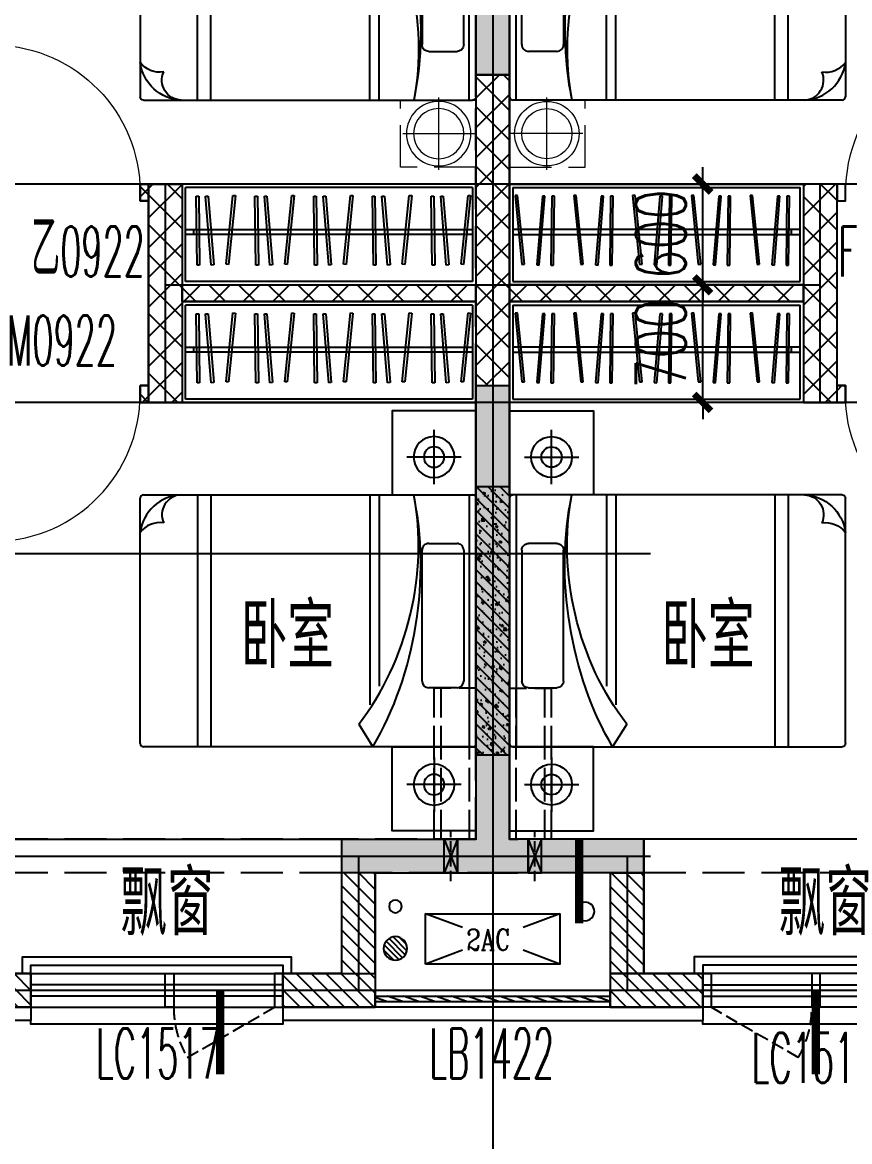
# Model space of a CAD drawing. Header units: millimetres. Extents: x 815519 to 890079, y 147095 to 251022.
# Drawn here: x 866178 to 871104, y 152595 to 159258 of the extents above; entities that cross this region are included whole.
import ezdxf

# ---------------------------------------------------------------- set-up
doc = ezdxf.new("R2010")
doc.units = ezdxf.units.MM
doc.header["$LTSCALE"] = 1000
doc.linetypes.add('DASH', pattern=[0.35, 0.25, -0.1])
doc.linetypes.add('DOTE', pattern=[61.468, 50.8, -5.08, 0.508, -5.08])
doc.layers.get('Defpoints').update_dxf_attribs({"color": 1})
for name, color, linetype in [('A-WIND（门窗）', 155, 'Continuous'), ('DIM_IDEN', 3, 'Continuous'), ('DOOR_FIRE', 4, 'Continuous'), ('DOOR_FIRE_TEXT', 7, 'Continuous'), ('EQUIP_地漏', 7, 'Continuous'), ('EVTR', 52, 'Continuous'), ('HANDRAIL', 3, 'Continuous'), ('KTIAO', 125, 'Continuous'), ('PC_预制外墙', 11, 'Continuous'), ('PC_预制外墙填充', 252, 'Continuous'), ('PIPE-凝结', 150, 'Continuous'), ('PUB_DIM', 3, 'Continuous'), ('PUB_HATCH', 8, 'Continuous'), ('PUB_TEXT', 7, 'Continuous'), ('SURFACE', 6, 'Continuous'), ('VPIPE-污水', 2, 'DASH'), ('WALL', 2, 'Continuous'), ('WINDOW', 4, 'Continuous'), ('WINDOW_TEXT', 7, 'Continuous'), ('家具', 47, 'Continuous'), ('屋面索引', 6, 'Continuous'), ('总内隔墙', 30, 'Continuous'), ('梁虚线', 134, 'DASH'), ('看线', 163, 'Continuous'), ('砼墙', 3, 'Continuous'), ('空调', 9, 'Continuous')]:
    doc.layers.add(name, color=color, linetype=linetype)
doc.layers.add('DOTE', color=1, linetype='DOTE', plot=False)
doc.layers.add('FF-活动家具', color=33, linetype='Continuous', lineweight=0)
doc.layers.add('预留洞-空调', color=6, linetype='Continuous', lineweight=25)
doc.styles.add('_TCH_DIM_T3', font='SIMPLEX.shx', dxfattribs={"width": 0.7, "bigfont": 'GBCBIG.shx'})
doc.styles.add('_TCH_LABEL', font='COMPLEX', dxfattribs={"bigfont": 'GBCBIG'})
doc.styles.add('_TCH_WINDOW', font='SIMPLEX', dxfattribs={"height": 3.5, "bigfont": 'GBCBIG'})
doc.styles.add('COMPLEX', font='COMPLEX')
doc.styles.get("Standard").update_dxf_attribs({"font": 'gbenor.shx', "bigfont": 'gbcbig.shx'})
doc.linetypes.add('空调冷凝水管', pattern='A,0.14,-0.075,0.14,-0.075,0.14,-0.075,0.14,-0.075,0.14,-0.25,["N",Standard,S=0.2,R=0,X=-0.1,Y=-0.1],-0.25', length=1.5)
doc.dimstyles.new('_TCH_ARCH&&100', dxfattribs={"dimtxt": 297.5, "dimasz": 100, "dimexe": 250, "dimexo": 300, "dimgap": 100, "dimtad": 1, "dimdec": 0, "dimzin": 0, "dimdsep": 46, "dimtxsty": '_TCH_DIM_T3', "dimblk": 'ARCHTICK', "dimcen": 0.09, "dimclrt": 7, "dimazin": 2, "dimtfac": 1, "dimtdec": 0, "dimtix": 1, "dimtmove": 2, "dimatfit": 3, "dimfxl": 1, "dimtolj": 1, "dimtzin": 0, "dimarcsym": 0})

# ---------------------------------------------------------------- blocks, each defined once
blk = doc.blocks.new('_ArchTick')
at = {"color": 0, "linetype": 'ByBlock', "const_width": 0.4}
blk.add_lwpolyline([(-0.5, -0.5), (0.5, 0.5)], dxfattribs=at)
blk = doc.blocks.new('*D744')
at = {"layer": 'Defpoints', "color": 0, "transparency": 16777216}
for p in [(-319723.1, 349650), (-318923.3, 349650), (-318923.3, 348950)]:
    blk.add_point(p, dxfattribs=at)
at = {"layer": 'PUB_DIM', "color": 0, "lineweight": -2, "transparency": 16777216}
for p, q in [((-319723.1, 349650), (-319723.1, 349750)), ((-319223.3, 349650), (-319973.1, 349650)), ((-319723.1, 348950), (-319723.1, 349650)), ((-319223.3, 348950), (-319973.1, 348950)), ((-319723.1, 348950), (-319723.1, 348850))]:
    blk.add_line(p, q, dxfattribs=at)
at = {"layer": 'PUB_DIM', "color": 0, "lineweight": -2, "transparency": 16777216, "xscale": 100, "yscale": 100, "zscale": 100}
for p, rotation in [((-319723.1, 349650), 270), ((-319723.1, 348950), 90)]:
    blk.add_blockref('_ArchTick', p, dxfattribs=dict(at, rotation=rotation))
at = {"layer": 'PUB_DIM', "color": 7, "transparency": 16777216, "insert": (-319971.8, 349300), "char_height": 297.5, "attachment_point": 5, "rotation": 90, "style": '_TCH_DIM_T3'}
blk.add_mtext('\\A1;700', dxfattribs=at)
blk = doc.blocks.new('*D745')
at = {"layer": 'Defpoints', "color": 0, "transparency": 16777216}
for p in [(-319723.1, 350250), (-318923.3, 350250), (-318923.3, 349650)]:
    blk.add_point(p, dxfattribs=at)
at = {"layer": 'PUB_DIM', "color": 0, "lineweight": -2, "transparency": 16777216}
for p, q in [((-319723.1, 350250), (-319723.1, 350350)), ((-319223.3, 350250), (-319973.1, 350250)), ((-319723.1, 349650), (-319723.1, 350250)), ((-319223.3, 349650), (-319973.1, 349650)), ((-319723.1, 349650), (-319723.1, 349550))]:
    blk.add_line(p, q, dxfattribs=at)
at = {"layer": 'PUB_DIM', "color": 0, "lineweight": -2, "transparency": 16777216, "xscale": 100, "yscale": 100, "zscale": 100}
for p, rotation in [((-319723.1, 350250), 270), ((-319723.1, 349650), 90)]:
    blk.add_blockref('_ArchTick', p, dxfattribs=dict(at, rotation=rotation))
at = {"layer": 'PUB_DIM', "color": 7, "transparency": 16777216, "insert": (-319971.8, 349950), "char_height": 297.5, "attachment_point": 5, "rotation": 90, "style": '_TCH_DIM_T3'}
blk.add_mtext('\\A1;600', dxfattribs=at)
blk = doc.blocks.new('dddfg')
at = {"layer": '空调'}
for p, q in [((-230086.3, 24543.2), (-230086.3, 24368.2)), ((-229986.3, 24543.2), (-230086.3, 24543.2)), ((-230046.3, 24543.2), (-230046.3, 24368.2)), ((-229836.3, 24543.2), (-229936.3, 24543.2)), ((-229876.3, 24543.2), (-229876.3, 24368.2)), ((-229836.3, 24543.2), (-229836.3, 24368.2)), ((-230086.3, 24318.2), (-230086.3, 24118.2)), ((-230046.3, 24318.2), (-230046.3, 24118.2)), ((-229876.3, 24318.2), (-229876.3, 24118.2)), ((-229836.3, 24318.2), (-229836.3, 24118.2)), ((-230086.3, 24068.2), (-230086.3, 23868.2)), ((-230046.3, 24068.2), (-230046.3, 23868.2)), ((-229876.3, 24068.2), (-229876.3, 23868.2)), ((-229836.3, 24068.2), (-229836.3, 23868.2)), ((-230086.3, 23818.2), (-230086.3, 23643.2)), ((-230046.3, 23818.2), (-230046.3, 23643.2)), ((-229876.3, 23818.2), (-229876.3, 23643.2)), ((-229836.3, 23818.2), (-229836.3, 23643.2)), ((-230086.3, 23643.2), (-229986.3, 23643.2)), ((-229936.3, 23643.2), (-229836.3, 23643.2))]:
    blk.add_line(p, q, dxfattribs=at)
blk = doc.blocks.new('空调室外机')
at = {"linetype": 'ByBlock', "ltscale": 0.4}
for p, q in [((-375.2, 159.4), (-155.4, 76.9)), ((205, 76.9), (424.8, 159.4)), ((-375.2, -140.6), (-155.4, -58.2)), ((205, -58.2), (424.8, -140.6))]:
    blk.add_line(p, q, dxfattribs=at)
blk.add_lwpolyline([(424.8, -140.6), (424.8, 159.4), (-375.2, 159.4), (-375.2, -140.6)], close=True, dxfattribs=at)
at = {"style": 'COMPLEX', "width": 0.8}
blk.add_attdef('AC', (-83.7, -57, 0), '', height=125, dxfattribs=at)
blk = doc.blocks.new('$WINLIB2D$00000001')
for p, q in [((-0.5, 0.5), (0.5, 0.5)), ((-0.5, 0.5), (-0.5, -0.5)), ((0.5, -0.5), (0.5, 0.5)), ((0.5, 0.1667), (-0.5, 0.1667)), ((0.5, -0.1667), (-0.5, -0.1667)), ((-0.5, -0.5), (0.5, -0.5))]:
    blk.add_line(p, q)
blk = doc.blocks.new('$WINLIB2D$00000039')
at = {"color": 0}
for points in [[(-0.5, 0.5), (-0.5, -0.5)], [(0.5, 0.5), (-0.5, 0.5)], [(0.5, -0.5), (0.5, 0.5)], [(-0.5, 0.1667), (0.5, 0.1667)], [(-0.3839, -0.1667), (-0.448, 0.1667)], [(-0.3159, -0.1667), (-0.38, 0.1667)], [(-0.2479, -0.1667), (-0.312, 0.1667)], [(-0.1799, -0.1667), (-0.244, 0.1667)], [(-0.1119, -0.1667), (-0.176, 0.1667)], [(-0.0439, -0.1667), (-0.108, 0.1667)], [(0.0241, -0.1667), (-0.04, 0.1667)], [(0.0921, -0.1667), (0.028, 0.1667)], [(0.16, -0.1667), (0.0959, 0.1667)], [(0.228, -0.1667), (0.1639, 0.1667)], [(0.296, -0.1667), (0.2319, 0.1667)], [(0.364, -0.1667), (0.2999, 0.1667)], [(0.432, -0.1667), (0.3679, 0.1667)], [(0.5, -0.1667), (0.4359, 0.1667)], [(-0.4519, -0.1667), (-0.5, 0.0836)], [(-0.5, -0.1667), (0.5, -0.1667)], [(0.5, -0.5), (-0.5, -0.5)]]:
    blk.add_lwpolyline(points, dxfattribs=at)
blk = doc.blocks.new('$DorLib2D$00000001')
for p, q in [((0.45, 0.975), (0.5, 0.975)), ((0.45, 0), (0.45, 0.975)), ((0.5, 0), (0.5, 0.975)), ((0.5, 0), (0.45, 0))]:
    blk.add_line(p, q)
at = {"lineweight": 13}
blk.add_arc((0.475, 0), 0.975, 91.46928, 180, dxfattribs=at)
blk = doc.blocks.new('3A户型-平面')
at = {"layer": 'A-WIND（门窗）', "linetype": 'DASH', "ltscale": 0.3}
blk.add_line((1074511.4, -1146221), (1075031, -1145921), dxfattribs=at)
at = {"layer": 'A-WIND（门窗）'}
for points in [[(1074381, -1145921), (1074381, -1145721), (1074431, -1145721), (1074431, -1145921)], [(1075081, -1145921), (1075081, -1145721), (1075031, -1145721), (1075031, -1145921)]]:
    blk.add_lwpolyline(points, close=True, dxfattribs=at)
at = {"layer": 'A-WIND（门窗）', "linetype": 'DASH', "ltscale": 0.3}
blk.add_arc((1075031, -1145921), 600, 180, 210, dxfattribs=at)
at = {"layer": 'SURFACE'}
for p, q in [((1073581, -1145921), (1073581, -1146001)), ((1075081, -1145921), (1075081, -1146001)), ((1073581, -1146001), (1072931, -1146001)), ((1076331, -1146001), (1075081, -1146001))]:
    blk.add_line(p, q, dxfattribs=at)
at = {"layer": 'WALL'}
for p, q in [((1076231, -1138621), (1076231, -1141621)), ((1076431, -1138621), (1076431, -1141721)), ((1074481.2, -1141021), (1074231, -1141021)), ((1074231, -1141021), (1074231, -1141121)), ((1074481.2, -1141021), (1074481.2, -1141621)), ((1074231, -1141121), (1074281.2, -1141121)), ((1074281.2, -1141121), (1074281.2, -1141721)), ((1074481.2, -1141621), (1076231, -1141621)), ((1074281.2, -1141721), (1074281.2, -1142221)), ((1074481.2, -1141721), (1076231, -1141721)), ((1074481.2, -1141721), (1074481.2, -1142321)), ((1076231, -1141721), (1076231, -1144921)), ((1076431, -1141721), (1076431, -1144921)), ((1074281.2, -1142221), (1074231, -1142221)), ((1074231, -1142221), (1074231, -1142321)), ((1074231, -1142321), (1074481.2, -1142321)), ((1075431, -1144921), (1075431, -1145721)), ((1075431, -1144921), (1076231, -1144921)), ((1076431, -1144921), (1076481, -1144921)), ((1075631, -1145121), (1075631, -1145821)), ((1075631, -1145121), (1076331, -1145121)), ((1076331, -1145121), (1076481, -1145121)), ((1073581, -1145721), (1073231, -1145721)), ((1073581, -1145921), (1073581, -1145721)), ((1075431, -1145721), (1075081, -1145721)), ((1075081, -1145721), (1075081, -1145921)), ((1075631, -1145921), (1075631, -1145821)), ((1077031, -1145921), (1077031, -1145821)), ((1073131, -1145921), (1073581, -1145921)), ((1075081, -1145921), (1075531, -1145921)), ((1075531, -1145921), (1075631, -1145921))]:
    blk.add_line(p, q, dxfattribs=at)
at = {"layer": 'WINDOW'}
blk.add_line((1073231, -1144921), (1075431, -1144921), dxfattribs=at)
at = {"layer": '看线'}
blk.add_lwpolyline([(1075081, -1146001), (1075081, -1146021), (1073581, -1146021), (1073581, -1146001)], dxfattribs=at)
at = {"layer": 'DOOR_FIRE', "xscale": -900, "yscale": 900, "zscale": 100}
blk.add_blockref('$DorLib2D$00000001', (1073781, -1141071), dxfattribs=at)
at = {"layer": 'KTIAO', "extrusion": (0, 0, -1)}
ref = blk.add_blockref('空调室外机', (-1076355.8, -1145523.6), dxfattribs=dict(at, zscale=-1))
ref.add_attrib('AC', '2AC', (1076172.9, -1145580.6), dxfattribs={"layer": '0', "height": 125, "style": 'COMPLEX', "width": 0.8})
at = {"layer": 'WINDOW'}
ref = blk.add_blockref('$DorLib2D$00000001', (1073781, -1142271), dxfattribs=dict(at, xscale=-900, yscale=-900, zscale=-900))
ref.add_attrib('A', 'M0922', (1073438, -1142101.9), dxfattribs={"layer": 'WINDOW_TEXT', "height": 297.5, "style": '_TCH_WINDOW', "width": 0.494118})
ref = blk.add_blockref('$WINLIB2D$00000001', (1074331, -1145821), dxfattribs=dict(at, xscale=1500, yscale=200, zscale=1500))
ref.add_attrib('A', 'LC1517', (1073967, -1146344.7), dxfattribs={"layer": 'WINDOW_TEXT', "height": 297.5, "style": '_TCH_WINDOW', "width": 0.494118})
ref = blk.add_blockref('$WINLIB2D$00000039', (1076331, -1145871), dxfattribs=dict(at, xscale=1400, yscale=100, zscale=1400))
ref.add_attrib('A', 'LB1422', (1075953, -1146344.7), dxfattribs={"layer": 'WINDOW_TEXT', "height": 297.5, "style": '_TCH_WINDOW', "width": 0.494118})
at = {"layer": '空调', "extrusion": (0, 0, -1), "xscale": -1, "zscale": -1}
blk.add_blockref('dddfg', (-1306067.3, -1168564.2), dxfattribs=at)
at = {"layer": 'DOOR_FIRE_TEXT', "style": '_TCH_WINDOW'}
for s, height, width, p in [('乙', 337.6, 0.7, (1073583, -1141571)), ('0922', 297.5, 0.494118, (1073755, -1141571))]:
    blk.add_text(s, height=height, dxfattribs=dict(at, width=width)).set_placement(p)
blk = doc.blocks.new('3A户型-平面-反')
at = {"layer": 'A-WIND（门窗）', "linetype": 'DASH', "ltscale": 0.3}
blk.add_line((-119367.2, 124000), (-119886.8, 124300), dxfattribs=at)
at = {"layer": 'A-WIND（门窗）'}
for points in [[(-119936.8, 124300), (-119936.8, 124500), (-119886.8, 124500), (-119886.8, 124300)], [(-119236.8, 124300), (-119236.8, 124500), (-119286.8, 124500), (-119286.8, 124300)]]:
    blk.add_lwpolyline(points, close=True, dxfattribs=at)
at = {"layer": 'A-WIND（门窗）', "linetype": 'DASH', "ltscale": 0.3}
blk.add_arc((-119886.8, 124300), 600, 330, 0, dxfattribs=at)
at = {"layer": 'SURFACE'}
for p in [(-119936.8, 124300), (-121186.8, 124220)]:
    blk.add_line(p, (-119936.8, 124220), dxfattribs=at)
at = {"layer": 'WALL'}
for p, q in [((-121286.8, 131600), (-121286.8, 128500)), ((-121086.8, 131600), (-121086.8, 128600)), ((-119337, 129200), (-119337, 128600)), ((-119086.8, 129200), (-119337, 129200)), ((-119086.8, 129100), (-119086.8, 129200)), ((-119137, 129100), (-119137, 128500)), ((-119137, 129100), (-119086.8, 129100)), ((-119337, 128600), (-121086.8, 128600)), ((-121286.8, 128500), (-121286.8, 125300)), ((-119337, 128500), (-121086.8, 128500)), ((-121086.8, 128500), (-121086.8, 125300)), ((-119337, 128500), (-119337, 127900)), ((-119137, 128500), (-119137, 128000)), ((-119086.8, 128000), (-119137, 128000)), ((-119086.8, 127900), (-119086.8, 128000)), ((-119337, 127900), (-119086.8, 127900)), ((-121286.8, 125300), (-121336.8, 125300)), ((-120286.8, 125300), (-121086.8, 125300)), ((-120286.8, 125300), (-120286.8, 124500)), ((-121186.8, 125100), (-121336.8, 125100)), ((-120486.8, 125100), (-121186.8, 125100)), ((-120486.8, 125100), (-120486.8, 124300)), ((-119936.8, 124500), (-120286.8, 124500)), ((-119936.8, 124300), (-119936.8, 124500)), ((-120486.8, 124300), (-119936.8, 124300))]:
    blk.add_line(p, q, dxfattribs=at)
at = {"layer": 'WINDOW'}
blk.add_line((-118086.8, 125300), (-120286.8, 125300), dxfattribs=at)
at = {"layer": '看线'}
blk.add_lwpolyline([(-118436.8, 124220), (-118436.8, 124200), (-119936.8, 124200), (-119936.8, 124220)], dxfattribs=at)
at = {"layer": 'DOOR_FIRE', "xscale": -900, "yscale": -900, "zscale": 100, "rotation": 180}
blk.add_blockref('$DorLib2D$00000001', (-118636.8, 129150), dxfattribs=at)
at = {"layer": 'WINDOW'}
ref = blk.add_blockref('$DorLib2D$00000001', (-118636.8, 127950), dxfattribs=dict(at, xscale=-900, yscale=900, zscale=-900, rotation=180))
ref.add_attrib('A', 'M0922', (-118979.8, 128119.1), dxfattribs={"layer": 'WINDOW_TEXT', "height": 297.5, "style": '_TCH_WINDOW', "width": 0.494118})
at = {"layer": 'WINDOW', "xscale": 1500, "yscale": -200, "zscale": 1500, "rotation": 179.9999999999945}
blk.add_blockref('$WINLIB2D$00000001', (-119186.8, 124400), dxfattribs=at)
at = {"layer": '空调', "extrusion": (0, 0, -1), "zscale": -1, "rotation": 180}
blk.add_blockref('dddfg', (-108999.5, 149843.2), dxfattribs=at)
at = {"layer": 'DOOR_FIRE_TEXT', "style": '_TCH_WINDOW', "width": 0.494118}
blk.add_text('FM', height=297.5, dxfattribs=at).set_placement((-119128.8, 128650))
at = {"layer": 'WINDOW_TEXT', "style": '_TCH_WINDOW', "width": 0.494118}
blk.add_text('LC1517', height=297.5, rotation=360, dxfattribs=at).set_placement((-119646.1, 123850))
blk = doc.blocks.new('10#楼-房间功能')
at = {"layer": 'PUB_TEXT', "style": '_TCH_LABEL'}
for s, p in [('卧室', (-322474, 407377.1)), ('卧室', (-319970.1, 407377.1)), ('飘窗', (-323190.4, 405789)), ('飘窗', (-319270.6, 405789))]:
    blk.add_text(s, height=385.82, dxfattribs=at).set_placement(p)
blk = doc.blocks.new('Z$W@#626356AA')
at = {"layer": '家具'}
for p, q in [((1830, 2000), (370, 2000)), ((350, 1980), (350, 20)), ((1850, 1960), (350, 1960)), ((1850, 20), (1850, 1980)), ((125, 1912), (125, 1588)), ((701.6, 1887.1), (701.6, 1718.5)), ((1520.2, 1927.1), (741.6, 1927.1)), ((1560.2, 1718.5), (1560.2, 1887.1)), ((2075, 1912), (2075, 1588)), ((287, 1750), (-37, 1750)), ((1913, 1750), (2237, 1750)), ((741.6, 1678.5), (1520.2, 1678.5)), ((1850, 1423.1), (710.7, 1423.1)), ((485.6, 1301.5), (350, 1386.5)), ((1850, 1367.9), (600.4, 1367.9)), ((1850, 420.2), (350, 420.2)), ((1850, 341.4), (350, 341.4)), ((370, 0), (1830, 0))]:
    blk.add_line(p, q, dxfattribs=at)
for points in [[(-150, 2000), (-150, 1500), (350, 1500), (350, 2000)], [(2350, 2000), (2350, 1500), (1850, 1500), (1850, 2000)]]:
    blk.add_lwpolyline(points, close=True, dxfattribs=at)
for centre, radius in [((125, 1750), 121.5), ((2075, 1750), 121.5), ((125, 1750), 60.7), ((2075, 1750), 60.7)]:
    blk.add_circle(centre, radius, dxfattribs=at)
at = {"layer": '家具', "extrusion": (0, 0, -1)}
for centre, major_axis, ratio, start_param, end_param in [((370, 1980), (-14.1, 14.1), 1, -0.785398, 0.785398), ((1830, 1980), (-14.1, -14.1), 1, 2.356194, 3.926991), ((741.6, 1887.1), (-28.3, 28.3), 1, -0.785398, 0.785398), ((1520.2, 1887.1), (-28.3, -28.3), 1, 2.356194, 3.926991), ((1220.9, 770.3), (-1406.2, -225.3), 0.620308, 1.005864, 2.131234), ((1341.2, 747), (-1237.2, -295.2), 0.696485, 0.984646, 2.153189), ((741.6, 1718.5), (-28.3, -28.3), 1, 5.497787, 7.068583), ((1520.2, 1718.5), (-28.3, 28.3), 1, 2.356194, 3.926991), ((1592.5, 255.6), (-249.4, 65.1), 1, 2.931501, 4.325386), ((1731.6, 248.2), (-16.3, -117.3), 1, 4.610248, 6.568473), ((1534.5, 118.6), (-106.1, 106.1), 1, 2.212162, 3.268401), ((370, 20), (-14.1, -14.1), 1, 5.497787, 7.068583), ((1830, 20), (-14.1, 14.1), 1, 2.356194, 3.926991)]:
    blk.add_ellipse(centre, major_axis=major_axis, ratio=ratio, start_param=start_param, end_param=end_param, dxfattribs=at)
blk = doc.blocks.new('A$C388B4B4C')
at = {"layer": 'FF-活动家具'}
for p, q in [((228, 428.9), (228, 0)), ((13.6, 214.4), (442.5, 214.4))]:
    blk.add_line(p, q, dxfattribs=at)
at = {"layer": 'FF-活动家具', "linetype": 'DASH'}
blk.add_lwpolyline([(0, 414.4), (0, 14.4), (450, 14.4), (450, 414.4)], close=True, dxfattribs=at)
at = {"layer": 'FF-活动家具'}
for radius in [192, 149.7]:
    blk.add_circle((228, 214.4, 0), radius, dxfattribs=at)
blk = doc.blocks.new('3A-左户家具')
at = {"layer": '家具'}
for p, q in [((-506728.5, 388780), (-506728.5, 387320)), ((-506387, 387300), (-506387, 388800)), ((-506308.3, 387300), (-506308.3, 388800)), ((-504768.5, 387300), (-504768.5, 388800)), ((-504728.5, 387320), (-504728.5, 388780)), ((-505360.6, 387300), (-505360.6, 388549.6)), ((-505305.4, 387300), (-505305.4, 388439.3)), ((-505050, 388408.4), (-505050, 387629.8)), ((-504801.3, 387629.8), (-504801.3, 388408.4)), ((-505010, 387589.8), (-504841.3, 387589.8)), ((-506708.5, 387300), (-504748.5, 387300)), ((-504728.5, 386800), (-506478.5, 386800)), ((-506478.5, 386800), (-506478.5, 386200)), ((-504748.5, 386780), (-506458.5, 386780)), ((-506458.5, 386220), (-506458.5, 386780)), ((-504748.5, 386780), (-504748.5, 386220)), ((-504728.5, 386800), (-504728.5, 386200)), ((-506395, 386728.2), (-506380, 386728.4)), ((-506389.6, 386317.1), (-506395, 386728.2)), ((-506380, 386728.4), (-506374.6, 386317.3)), ((-506338.7, 386727.1), (-506323.7, 386728.1)), ((-506305.4, 386317.1), (-506338.7, 386727.1)), ((-506323.7, 386728.1), (-506290.5, 386318.2)), ((-506217.2, 386323.4), (-506176, 386732.5)), ((-506161.1, 386731), (-506202.3, 386321.9)), ((-506176, 386732.5), (-506161.1, 386731)), ((-506045, 386728.2), (-506030, 386728.4)), ((-506039.6, 386317.1), (-506045, 386728.2)), ((-506030, 386728.4), (-506024.6, 386317.3)), ((-505988.7, 386727.1), (-505973.7, 386728.1)), ((-505955.4, 386317.1), (-505988.7, 386727.1)), ((-505973.7, 386728.1), (-505940.5, 386318.2)), ((-505867.2, 386323.4), (-505826, 386732.5)), ((-505811.1, 386731), (-505852.3, 386321.9)), ((-505826, 386732.5), (-505811.1, 386731)), ((-505695, 386728.2), (-505680, 386728.4)), ((-505689.6, 386317.1), (-505695, 386728.2)), ((-505680, 386728.4), (-505674.6, 386317.3)), ((-505638.7, 386727.1), (-505623.7, 386728.1)), ((-505605.4, 386317.1), (-505638.7, 386727.1)), ((-505623.7, 386728.1), (-505590.5, 386318.2)), ((-505517.2, 386323.4), (-505476, 386732.5)), ((-505461.1, 386731), (-505502.3, 386321.9)), ((-505476, 386732.5), (-505461.1, 386731)), ((-505345, 386728.2), (-505330, 386728.4)), ((-505339.6, 386317.1), (-505345, 386728.2)), ((-505330, 386728.4), (-505324.6, 386317.3)), ((-505288.7, 386727.1), (-505273.7, 386728.1)), ((-505255.4, 386317.1), (-505288.7, 386727.1)), ((-505273.7, 386728.1), (-505240.5, 386318.2)), ((-505167.2, 386323.4), (-505126, 386732.5)), ((-505111.1, 386731), (-505152.3, 386321.9)), ((-505126, 386732.5), (-505111.1, 386731)), ((-504995, 386728.2), (-504980, 386728.4)), ((-504989.6, 386317.1), (-504995, 386728.2)), ((-504980, 386728.4), (-504974.6, 386317.3)), ((-504938.7, 386727.1), (-504923.7, 386728.1)), ((-504905.4, 386317.1), (-504938.7, 386727.1)), ((-504923.7, 386728.1), (-504890.5, 386318.2)), ((-504817.2, 386323.4), (-504776, 386732.5)), ((-504761.1, 386731), (-504802.3, 386321.9)), ((-504776, 386732.5), (-504761.1, 386731)), ((-506458.5, 386530), (-504748.5, 386530)), ((-504748.5, 386500), (-506458.5, 386500)), ((-506408.2, 386500), (-506408.2, 386530)), ((-506374.6, 386317.3), (-506389.6, 386317.1)), ((-506290.5, 386318.2), (-506305.4, 386317.1)), ((-506202.3, 386321.9), (-506217.2, 386323.4)), ((-506024.6, 386317.3), (-506039.6, 386317.1)), ((-505940.5, 386318.2), (-505955.4, 386317.1)), ((-505852.3, 386321.9), (-505867.2, 386323.4)), ((-505674.6, 386317.3), (-505689.6, 386317.1)), ((-505590.5, 386318.2), (-505605.4, 386317.1)), ((-505502.3, 386321.9), (-505517.2, 386323.4)), ((-505324.6, 386317.3), (-505339.6, 386317.1)), ((-505240.5, 386318.2), (-505255.4, 386317.1)), ((-505152.3, 386321.9), (-505167.2, 386323.4)), ((-504974.6, 386317.3), (-504989.6, 386317.1)), ((-504890.5, 386318.2), (-504905.4, 386317.1)), ((-504802.3, 386321.9), (-504817.2, 386323.4)), ((-504748.5, 386220), (-506458.5, 386220)), ((-506478.5, 386200), (-504728.5, 386200)), ((-504728.5, 386100), (-506478.5, 386100)), ((-506478.5, 386100), (-506478.5, 385500)), ((-504728.5, 386100), (-504728.5, 385500)), ((-504748.5, 386080), (-506458.5, 386080)), ((-506458.5, 385520), (-506458.5, 386080)), ((-506395, 386028.2), (-506380, 386028.4)), ((-506389.6, 385617.1), (-506395, 386028.2)), ((-506380, 386028.4), (-506374.6, 385617.3)), ((-506338.7, 386027.1), (-506323.7, 386028.1)), ((-506305.4, 385617.1), (-506338.7, 386027.1)), ((-506323.7, 386028.1), (-506290.5, 385618.2)), ((-506217.2, 385623.4), (-506176, 386032.5)), ((-506161.1, 386031), (-506202.3, 385621.9)), ((-506176, 386032.5), (-506161.1, 386031)), ((-506045, 386028.2), (-506030, 386028.4)), ((-506039.6, 385617.1), (-506045, 386028.2)), ((-506030, 386028.4), (-506024.6, 385617.3)), ((-505988.7, 386027.1), (-505973.7, 386028.1)), ((-505955.4, 385617.1), (-505988.7, 386027.1)), ((-505973.7, 386028.1), (-505940.5, 385618.2)), ((-505867.2, 385623.4), (-505826, 386032.5)), ((-505811.1, 386031), (-505852.3, 385621.9)), ((-505826, 386032.5), (-505811.1, 386031)), ((-505695, 386028.2), (-505680, 386028.4)), ((-505689.6, 385617.1), (-505695, 386028.2)), ((-505680, 386028.4), (-505674.6, 385617.3)), ((-505638.7, 386027.1), (-505623.7, 386028.1)), ((-505605.4, 385617.1), (-505638.7, 386027.1)), ((-505623.7, 386028.1), (-505590.5, 385618.2)), ((-505517.2, 385623.4), (-505476, 386032.5)), ((-505461.1, 386031), (-505502.3, 385621.9)), ((-505476, 386032.5), (-505461.1, 386031)), ((-505345, 386028.2), (-505330, 386028.4)), ((-505339.6, 385617.1), (-505345, 386028.2)), ((-505330, 386028.4), (-505324.6, 385617.3)), ((-505288.7, 386027.1), (-505273.7, 386028.1)), ((-505255.4, 385617.1), (-505288.7, 386027.1)), ((-505273.7, 386028.1), (-505240.5, 385618.2)), ((-505167.2, 385623.4), (-505126, 386032.5)), ((-505111.1, 386031), (-505152.3, 385621.9)), ((-505126, 386032.5), (-505111.1, 386031)), ((-504995, 386028.2), (-504980, 386028.4)), ((-504989.6, 385617.1), (-504995, 386028.2)), ((-504980, 386028.4), (-504974.6, 385617.3)), ((-504938.7, 386027.1), (-504923.7, 386028.1)), ((-504905.4, 385617.1), (-504938.7, 386027.1)), ((-504923.7, 386028.1), (-504890.5, 385618.2)), ((-504817.2, 385623.4), (-504776, 386032.5)), ((-504761.1, 386031), (-504802.3, 385621.9)), ((-504776, 386032.5), (-504761.1, 386031)), ((-504748.5, 386080), (-504748.5, 385520)), ((-506458.5, 385830), (-504748.5, 385830)), ((-506408.2, 385800), (-506408.2, 385830)), ((-504748.5, 385800), (-506458.5, 385800)), ((-506374.6, 385617.3), (-506389.6, 385617.1)), ((-506290.5, 385618.2), (-506305.4, 385617.1)), ((-506202.3, 385621.9), (-506217.2, 385623.4)), ((-506024.6, 385617.3), (-506039.6, 385617.1)), ((-505940.5, 385618.2), (-505955.4, 385617.1)), ((-505852.3, 385621.9), (-505867.2, 385623.4)), ((-505674.6, 385617.3), (-505689.6, 385617.1)), ((-505590.5, 385618.2), (-505605.4, 385617.1)), ((-505502.3, 385621.9), (-505517.2, 385623.4)), ((-505324.6, 385617.3), (-505339.6, 385617.1)), ((-505240.5, 385618.2), (-505255.4, 385617.1)), ((-505152.3, 385621.9), (-505167.2, 385623.4)), ((-504974.6, 385617.3), (-504989.6, 385617.1)), ((-504890.5, 385618.2), (-504905.4, 385617.1)), ((-504802.3, 385621.9), (-504817.2, 385623.4)), ((-506478.5, 385500), (-504728.5, 385500)), ((-504748.5, 385520), (-506458.5, 385520))]:
    blk.add_line(p, q, dxfattribs=at)
at = {"layer": '家具', "extrusion": (0, 0, -1)}
for centre, major_axis, ratio, start_param, end_param in [((-505958.2, 387929.1), (-225.3, 1406.2), 0.620308, 1.005864, 2.131234), ((-505981.5, 387808.8), (-295.2, 1237.2), 0.696485, 0.984646, 2.153189), ((-505010, 387629.8), (28.3, 28.3), 1, 2.356194, 3.926991), ((-504841.3, 387629.8), (-28.3, 28.3), 1, 2.356194, 3.926991), ((-506609.9, 387615.5), (106.1, 106.1), 1, 2.212162, 3.268401), ((-506472.9, 387557.5), (182.3, 182.3), 1, 2.401586, 3.795472), ((-506480.3, 387418.4), (-83.8, 83.8), 1, 3.963084, 5.921309), ((-506708.5, 387320), (-14.1, 14.1), 1, 3.926991, 5.497787), ((-504748.5, 387320), (14.1, 14.1), 1, 0.785398, 2.356194)]:
    blk.add_ellipse(centre, major_axis=major_axis, ratio=ratio, start_param=start_param, end_param=end_param, dxfattribs=at)
at = {"layer": 'FF-活动家具', "linetype": 'DASH', "xscale": -1, "rotation": 180}
blk.add_blockref('A$C388B4B4C', (-505178.5, 387314.4), dxfattribs=at)
at = {"layer": '家具', "extrusion": (0, 0, -1), "zscale": -1, "rotation": 90}
blk.add_blockref('Z$W@#626356AA', (506728.5, 383100), dxfattribs=at)
blk = doc.blocks.new('10#-剪力墙-初')
at = {"layer": 'PUB_HATCH'}
for points in [[(666012.9, -144950.9), (666212.9, -144950.9), (666212.9, -143200.9), (666912.9, -143200.9), (666912.9, -143000.9), (665312.9, -143000.9), (665312.9, -143200.9), (666012.9, -143200.9)], [(666212.9, -146800.9), (666012.9, -146800.9), (666012.9, -149500.9), (665212.9, -149500.9), (665212.9, -149700.9), (667012.9, -149700.9), (667012.9, -149500.9), (666212.9, -149500.9)]]:
    blk.add_hatch(color=256, dxfattribs=at).paths.add_polyline_path(points)
at = {"layer": '砼墙', "color": 5, "ltscale": 1, "const_width": 10}
for points in [[(666012.9, -144950.9), (666012.9, -143200.9), (665312.9, -143200.9), (665312.9, -143000.9), (666212.9, -143000.9), (666912.9, -143000.9), (666912.9, -143200.9), (666212.9, -143200.9), (666212.9, -144950.9)], [(666212.9, -146800.9), (666212.9, -149500.9), (667012.9, -149500.9), (667012.9, -149700.9), (666012.9, -149700.9), (665212.9, -149700.9), (665212.9, -149500.9), (666012.9, -149500.9), (666012.9, -146800.9)]]:
    blk.add_lwpolyline(points, close=True, dxfattribs=at)
blk = doc.blocks.new('A$C1AEB30FF')
h = blk.add_hatch(color=8)
h.dxf.hatch_style = 1
h.paths.add_polyline_path([(40, -200), (0, -100), (40, 0)])
h.paths.add_polyline_path([(-40, -200), (0, -100), (-40, 0)])
at = {"color": 2, "linetype": 'DASH', "ltscale": 0.25}
blk.add_lwpolyline([(0, 50), (0, -250)], dxfattribs=at)
for points in [[(40, -200), (40, 0), (-40, 0), (-40, -200), (40, -200)], [(-40, -200), (0, -100), (-40, 0), (-40, -200)], [(40, -200), (0, -100), (40, 0), (40, -200)]]:
    blk.add_lwpolyline(points)
blk = doc.blocks.new('地漏')
h = blk.add_hatch()
h.set_pattern_fill('LINE', color=13, scale=25, angle=45, style=0)
h.set_pattern_definition([(45, (0, 0), (-16.83798023, 16.83798023), [])])
edge = h.paths.add_edge_path()
edge.add_arc((6430372.7, -196010.6), 70, 0, 360)
at = {"color": 13}
blk.add_line((6430410.5, -195951.9), (6430411.9, -195953.3), dxfattribs=at)
blk.add_circle((6430372.7, -196010.6), 70)
blk = doc.blocks.new('3-A-雨水-留洞')
at = {"layer": 'PIPE-凝结', "linetype": '空调冷凝水管', "ltscale": 0.5}
blk.add_circle((-554234.2, 683090.5), 37.5, dxfattribs=at)
at = {"layer": 'EQUIP_地漏'}
blk.add_blockref('地漏', (-6984606.8, 878851.1, 400), dxfattribs=at)
at = {"layer": '预留洞-空调', "xscale": -1, "rotation": 180}
blk.add_blockref('A$C1AEB30FF', (-555064.2, 683290.5), dxfattribs=at)
at = {"layer": '预留洞-空调', "rotation": 180.0000000000185}
blk.add_blockref('A$C1AEB30FF', (-554564.2, 683290.5), dxfattribs=at)
blk = doc.blocks.new('10#-飘窗-栏杆')
at = {"layer": 'HANDRAIL'}
for points in [[(-196570, 343200), (-196570, 343300), (-194970, 343300), (-194970, 343200)], [(-196520, 343200), (-196520, 343250), (-195020, 343250), (-195020, 343200)], [(-190970, 343200), (-190970, 343300), (-192570, 343300), (-192570, 343200)], [(-191020, 343200), (-191020, 343250), (-192520, 343250), (-192520, 343200)]]:
    blk.add_lwpolyline(points, dxfattribs=at)
blk = doc.blocks.new('10#-ZPS-填充')
at = {"layer": '总内隔墙', "linetype": 'ByBlock'}
h = blk.add_hatch(dxfattribs=at)
h.set_pattern_fill('ANSI37', color=30, scale=1000)
h.set_pattern_definition([(45, (-1714200.95, 1041073.46), (-88.388348, 88.388348), []), (135, (-1714200.95, 1041073.46), (-88.388348, -88.388348), [])])
h.paths.add_polyline_path([(-213130, 1156175), (-211830, 1156175), (-211830, 1156075), (-213130, 1156075)])
h.paths.add_polyline_path([(-213130, 1155275), (-213030, 1155275), (-213030, 1156074.5), (-213130, 1156074.5)])
h.paths.add_polyline_path([(-214530, 1155275), (-213030, 1155275), (-213030, 1155175), (-214530, 1155175)])
h.paths.add_polyline_path([(-213430, 1153775), (-214530, 1153775), (-214530, 1153875), (-213430, 1153875)])
h.paths.add_polyline_path([(-214530, 1159374.5), (-214630, 1159374.5), (-214630, 1156775), (-214530, 1156775)])
h.paths.add_polyline_path([(-216730, 1153975), (-216930, 1153975), (-216930, 1154625), (-216730, 1154625)])
h.paths.add_polyline_path([(-216730, 1149875), (-216930, 1149875), (-216930, 1153775), (-216730, 1153775)])
h.paths.add_polyline_path([(-216730, 1153773.9), (-217379.9, 1153774.9), (-217379.9, 1153975), (-216730, 1153975)])
h.paths.add_polyline_path([(-222830, 1148775), (-223030, 1148775), (-223030, 1145275), (-222830, 1145275)])
h.paths.add_polyline_path([(-224080.2, 1149975), (-224280.2, 1149975), (-224280.2, 1148675), (-224080.2, 1148675)])
h.paths.add_polyline_path([(-224280.2, 1149375), (-226030, 1149375), (-226030, 1149275), (-224280.2, 1149275)])
h.paths.add_polyline_path([(-226230, 1150625), (-226030, 1150625), (-226030, 1148775), (-226230, 1148775)])
h.paths.add_polyline_path([(-227979.8, 1149375), (-226230, 1149375), (-226230, 1149275), (-227979.8, 1149275)])
h.paths.add_polyline_path([(-227979.8, 1148675), (-228180, 1148675), (-228180, 1149975), (-227979.8, 1149975)])
h.paths.add_polyline_path([(-229230, 1145275), (-229430, 1145275), (-229430, 1148775), (-229230, 1148775)])
h.paths.add_polyline_path([(-235530, 1153775), (-235330, 1153775), (-235330, 1149875), (-235530, 1149875)])
h.paths.add_polyline_path([(-235530, 1153975), (-234880, 1153975), (-234880, 1153775), (-235530, 1153775)])
h.paths.add_polyline_path([(-235530, 1153975), (-235330, 1153975), (-235330, 1154925), (-235530, 1154925)])
h.paths.add_polyline_path([(-239030, 1153675), (-239230, 1153675), (-239230, 1153575), (-239030, 1153575)])
h.paths.add_polyline_path([(-241830, 1156075), (-239230, 1156075), (-239230, 1156175), (-241830, 1156175)])
h.paths.add_polyline_path([(-214530, 1154175), (-214630, 1154175), (-214630, 1153775), (-214530, 1153775)])
h.paths.add_polyline_path([(-214730, 1156775), (-214730, 1156675), (-214530, 1156675), (-214530, 1156775)])
h.paths.add_polyline_path([(-215630, 1156675), (-215630, 1156775), (-216730, 1156775), (-216730, 1156675)])
h.paths.add_polyline_path([(-214630, 1156275), (-214530, 1156275), (-214530, 1156675), (-214630, 1156675)])
h.paths.add_polyline_path([(-214530, 1155375), (-214630, 1155375), (-214630, 1155075), (-214530, 1155075)])
h.paths.add_polyline_path([(-223130, 1149975), (-223130, 1149875), (-223030, 1149875), (-223030, 1149975)])
h.paths.add_polyline_path([(-224030, 1149875), (-224030, 1149975), (-224080.2, 1149975), (-224080.2, 1149875)])
h.paths.add_polyline_path([(-221830, 1148775), (-221830, 1148675), (-220430, 1148675), (-220430, 1148775)])
h.paths.add_polyline_path([(-222730, 1148675), (-222730, 1148775), (-222830, 1148775), (-222830, 1148675)])
h.paths.add_polyline_path([(-224030, 1148675), (-224030, 1148775), (-224080.2, 1148775), (-224080.2, 1148675)])
h.paths.add_polyline_path([(-223130, 1148775), (-223130, 1148675), (-223030, 1148675), (-223030, 1148775)])
h.paths.add_polyline_path([(-229130, 1149875), (-229130, 1149975), (-229230, 1149975), (-229230, 1149875)])
h.paths.add_polyline_path([(-228230, 1149975), (-228230, 1149875), (-228179.8, 1149875), (-228179.8, 1149975)])
h.paths.add_polyline_path([(-228230, 1148775), (-228230, 1148675), (-228179.8, 1148675), (-228179.8, 1148775)])
h.paths.add_polyline_path([(-229130, 1148675), (-229130, 1148775), (-229230, 1148775), (-229230, 1148675)])
h.paths.add_polyline_path([(-229530, 1148775), (-229530, 1148675), (-229430, 1148675), (-229430, 1148775)])
h.paths.add_polyline_path([(-230430, 1148675), (-230430, 1148775), (-231830, 1148775), (-231830, 1148675)])
h.paths.add_polyline_path([(-233730, 1153075), (-233630, 1153075), (-233630, 1153777.9), (-233730, 1153777.9)])
h.paths.add_polyline_path([(-233630, 1152275), (-233730, 1152275), (-233730, 1151675), (-233630, 1151675)])
h.paths.add_polyline_path([(-237030, 1156076.4), (-237030, 1156273.6), (-237130, 1156273.6), (-237130, 1156076.4)])
h.paths.add_polyline_path([(-236230, 1156273.6), (-236230, 1156076.4), (-235530, 1156076.4), (-235530, 1156273.6)])
h.paths.add_polyline_path([(-239130, 1157275), (-239030, 1157275), (-239030, 1157375), (-239130, 1157375)])
h.paths.add_polyline_path([(-239030, 1156375), (-239130, 1156375), (-239130, 1156275), (-239030, 1156275)])
h.paths.add_polyline_path([(-239030, 1151775), (-239230, 1151775), (-239230, 1150875), (-239030, 1150875)])
h.paths.add_polyline_path([(-239230, 1152675), (-239030, 1152675), (-239030, 1152975), (-239230, 1152975)])
h.paths.add_polyline_path([(-218630, 1153075), (-218530, 1153075), (-218530, 1153775), (-218630, 1153775)])
h.paths.add_polyline_path([(-218630, 1151675), (-218530, 1151675), (-218530, 1152275), (-218630, 1152275)], flags=16)
at = {"layer": '总内隔墙', "color": 30, "linetype": 'ByBlock'}
for points in [[(-226230, 1150625), (-226030, 1150625), (-226030, 1148775), (-226230, 1148775)], [(-227979.8, 1148675), (-228180, 1148675), (-228180, 1149975), (-227979.8, 1149975)], [(-224080.2, 1149975), (-224280.2, 1149975), (-224280.2, 1148675), (-224080.2, 1148675)], [(-224030, 1149975), (-224080.2, 1149975), (-224080.2, 1149875), (-224030, 1149875)], [(-227979.8, 1149375), (-226230, 1149375), (-226230, 1149275), (-227979.8, 1149275)], [(-224280.2, 1149375), (-226030, 1149375), (-226030, 1149275), (-224280.2, 1149275)], [(-228230, 1148675), (-228179.8, 1148675), (-228179.8, 1148775), (-228230, 1148775)], [(-224030, 1148775), (-224080.2, 1148775), (-224080.2, 1148675), (-224030, 1148675)]]:
    blk.add_lwpolyline(points, close=True, dxfattribs=at)
blk.add_lwpolyline([(-228230, 1149975), (-228179.8, 1149975), (-228179.8, 1149875), (-228230, 1149875), (-228230, 1149975)], dxfattribs=at)
blk = doc.blocks.new('DAAB')
at = {"layer": '梁虚线', "ltscale": 1}
for p, q in [((229017.7, -676515.6), (229017.7, -674665.6)), ((229217.7, -676515.6), (229217.7, -674665.6)), ((223417.7, -679215.6), (228217.7, -679215.6)), ((230017.7, -679215.6), (234817.7, -679215.6)), ((223417.7, -679415.6), (228217.7, -679415.6)), ((230017.7, -679415.6), (234817.7, -679415.6))]:
    blk.add_line(p, q, dxfattribs=at)
for points in [[(229017.7, -674665.6), (229017.7, -672915.6)], [(229217.7, -674665.6), (229217.7, -672915.6)], [(229217.7, -674665.6), (229017.7, -674665.6)], [(229017.7, -679215.6), (229017.7, -676515.6)], [(229217.7, -676515.6), (229017.7, -676515.6)], [(229217.7, -679215.6), (229217.7, -676515.6)], [(228217.7, -679215.6), (229017.7, -679215.6)], [(228217.7, -679415.6), (228217.7, -679215.6)], [(229217.7, -679215.6), (230017.7, -679215.6)], [(230017.7, -679215.6), (230017.7, -679415.6)], [(228217.7, -679415.6), (229017.7, -679415.6)], [(229017.7, -679415.6), (230017.7, -679415.6)]]:
    blk.add_lwpolyline(points, dxfattribs=at)
blk = doc.blocks.new('10#-标准层-装备式')
at = {"layer": 'PC_预制外墙填充'}
h = blk.add_hatch(dxfattribs=at)
h.set_pattern_fill('ANSI31', color=256, scale=500, style=0)
h.set_pattern_definition([(45, (-572752.71, 434421.08), (-44.194174, 44.194174), [])])
h.paths.add_polyline_path([(198313.5, 539000), (198513.5, 539000), (198513.5, 539600), (198313.5, 539600)])
h.paths.add_polyline_path([(195313.5, 539000), (195113.5, 539000), (195113.5, 539600), (195313.5, 539600)])
h.paths.add_polyline_path([(188313.5, 537000), (188113.5, 537000), (188113.5, 536400), (188313.5, 536400)])
h.paths.add_polyline_path([(183313.5, 536400), (183113.5, 536400), (183113.5, 537000), (183313.5, 537000)])
h.paths.add_polyline_path([(181513.5, 536400), (181513.5, 537000)])
h.paths.add_polyline_path([(181713.5, 537000), (181513.5, 537000), (181513.5, 536400), (181713.5, 536400)])
h.paths.add_polyline_path([(176713.5, 536400), (176513.5, 536400), (176513.5, 537000), (176713.5, 537000)])
h.paths.add_polyline_path([(169313.5, 538000), (169513.5, 538000), (169513.5, 538800), (169313.5, 538800)])
h.paths.add_polyline_path([(165813.5, 538000), (166013.5, 538000), (166013.5, 538800), (165813.5, 538800)])
h.paths.add_polyline_path([(166513.5, 547200), (165813.5, 547200), (165813.5, 547400), (166513.5, 547400)])
h.paths.add_polyline_path([(185513.5, 543700), (185713.5, 543700), (185713.5, 543000), (185513.5, 543000)])
h.paths.add_polyline_path([(179313.5, 543000), (179113.5, 543000), (179113.5, 543700), (179313.5, 543700)])
h.paths.add_polyline_path([(198313.5, 543000), (198513.5, 543000), (198513.5, 541500), (198313.5, 541500)])
h.paths.add_polyline_path([(197613.5, 539000), (197613.5, 538800), (198513.5, 538800), (198513.5, 539000)])
h.paths.add_polyline_path([(196113.5, 538800), (196113.5, 539000), (195113.5, 539000), (195113.5, 538800)])
h.paths.add_polyline_path([(194813.5, 550500), (194813.5, 550700), (194163.5, 550700), (194163.5, 550500)])
h.paths.add_polyline_path([(193013.5, 550700), (193013.5, 550500), (193763.5, 550500), (193763.5, 550700)])
h.paths.add_polyline_path([(191513.5, 550500), (191513.5, 550700), (191013.5, 550700), (191013.5, 550500)])
h.paths.add_polyline_path([(187013.5, 552800.3), (187013.5, 552600), (187913.5, 552600), (187913.5, 552800.3)])
h.paths.add_polyline_path([(185713.5, 549800), (185913.5, 549800), (185913.5, 549900), (185713.5, 549900)])
h.paths.add_polyline_path([(185913.5, 548000), (185713.5, 548000), (185713.5, 547700), (185913.5, 547700)])
h.paths.add_polyline_path([(187213.5, 544400), (187413.5, 544400), (187413.5, 544900), (187213.5, 544900)])
h.paths.add_polyline_path([(187413.5, 543798.4), (187213.5, 543798.4), (187213.5, 543700), (187413.5, 543700)])
h.paths.add_polyline_path([(186313.5, 542800), (186313.5, 543000), (185713.5, 543000), (185713.5, 542800)])
h.paths.add_polyline_path([(186913.5, 543000), (186913.5, 542800), (187013.5, 542800), (187013.5, 543000)])
h.paths.add_polyline_path([(183413.5, 543500), (183413.5, 543700), (183213.5, 543700), (183213.5, 543500)])
h.paths.add_polyline_path([(184613.5, 543700), (184613.5, 543500), (185513.5, 543500), (185513.5, 543700)])
h.paths.add_polyline_path([(181413.5, 543700), (181413.5, 543500), (181613.5, 543500), (181613.5, 543700)])
h.paths.add_polyline_path([(180213.5, 543500), (180213.5, 543700), (179313.5, 543700), (179313.5, 543500)])
h.paths.add_polyline_path([(178513.5, 543000), (178513.5, 542800), (179113.5, 542800), (179113.5, 543000)])
h.paths.add_polyline_path([(177913.5, 542800), (177913.5, 543000), (177813.5, 543000), (177813.5, 542800)])
h.paths.add_polyline_path([(177413.5, 544400), (177613.5, 544400), (177613.5, 544900), (177413.5, 544900)])
h.paths.add_polyline_path([(177613.5, 543800), (177413.5, 543800), (177413.5, 543700), (177613.5, 543700)])
h.paths.add_polyline_path([(178413.5, 549800), (178613.5, 549800), (178613.5, 549900), (178413.5, 549900)])
h.paths.add_polyline_path([(178613.5, 547800), (178413.5, 547800), (178413.5, 547700), (178613.5, 547700)])
h.paths.add_polyline_path([(177313.5, 552600), (177313.5, 552800), (176413.5, 552800), (176413.5, 552600)])
h.paths.add_polyline_path([(172713.5, 550900), (172713.5, 550700), (173613.5, 550700), (173613.5, 550900)])
h.paths.add_polyline_path([(172063.5, 550700), (172063.5, 550900), (171863.5, 550900), (171863.5, 550700)])
h.paths.add_polyline_path([(170763.5, 550600), (170763.5, 550400), (171213.5, 550400), (171213.5, 550600)])
h.paths.add_polyline_path([(168863.5, 550600), (168863.5, 550400), (170163.5, 550400), (170163.5, 550600)])
h.paths.add_polyline_path([(167363.5, 550400), (167363.5, 550600), (167163.5, 550600), (167163.5, 550400)])
h.paths.add_polyline_path([(165813.5, 547000), (166013.5, 547000), (166013.5, 547200), (165813.5, 547200)])
h.paths.add_polyline_path([(166013.5, 545500), (165813.5, 545500), (165813.5, 544700), (166013.5, 544700)])
h.paths.add_polyline_path([(165813.5, 544350), (166013.5, 544350), (166013.5, 544500.1), (165813.5, 544500.1)])
h.paths.add_polyline_path([(166013.5, 543750), (165813.5, 543750), (165813.5, 542800), (166013.5, 542800)])
h.paths.add_polyline_path([(168513.5, 538200), (168513.5, 538000), (169313.5, 538000), (169313.5, 538200)])
h.paths.add_polyline_path([(166713.5, 538000), (166713.5, 538200), (166013.5, 538200), (166013.5, 538000)])
h.paths.add_polyline_path([(172213.5, 539000), (172213.5, 538800), (172413.5, 538800), (172413.5, 539000)])
h.paths.add_polyline_path([(170213.5, 538800), (170213.5, 539000), (170013.5, 539000), (170013.5, 538800)])
h.paths.add_polyline_path([(175813.5, 537200), (175813.5, 537000), (176013.5, 537000), (176013.5, 537200)])
h.paths.add_polyline_path([(173813.5, 537000), (173813.5, 537200), (173613.5, 537200), (173613.5, 537000)])
h.paths.add_polyline_path([(177513.5, 536200), (177513.5, 536400), (176513.5, 536400), (176513.5, 536200)])
h.paths.add_polyline_path([(181163.5, 536400), (181163.5, 536200), (181713.5, 536200), (181713.5, 536400)])
h.paths.add_polyline_path([(179663.5, 536200), (179663.5, 536400), (179013.5, 536400), (179013.5, 536200)])
h.paths.add_polyline_path([(183663.5, 536200), (183663.5, 536400), (183113.5, 536400), (183113.5, 536200)])
h.paths.add_polyline_path([(187313.5, 536400), (187313.5, 536200), (188313.5, 536200), (188313.5, 536400)])
h.paths.add_polyline_path([(185813.5, 536200), (185813.5, 536400), (185163.5, 536400), (185163.5, 536200)])
h.paths.add_polyline_path([(191013.5, 537200), (191013.5, 537000), (191213.5, 537000), (191213.5, 537200)])
h.paths.add_polyline_path([(189013.5, 537000), (189013.5, 537200), (188813.5, 537200), (188813.5, 537000)])
h.paths.add_polyline_path([(194413.5, 539800), (194413.5, 539600), (194613.5, 539600), (194613.5, 539800)])
h.paths.add_polyline_path([(192413.3, 539600), (192413.3, 539800), (192213.5, 539800), (192213.5, 539600)])
h.paths.add_polyline_path([(197613.5, 545900), (197413.5, 545900), (197413.5, 545000), (197613.5, 545000)])
h.paths.add_polyline_path([(197413.5, 546550), (197613.5, 546550), (197613.5, 547300), (197413.5, 547300)])
at = {"layer": 'PC_预制外墙'}
for points in [[(181713.5, 537000), (181513.5, 537000), (181513.5, 536400), (181713.5, 536400)], [(181513.5, 536400), (181513.5, 536400), (181513.5, 537000), (181513.5, 537000)], [(183313.5, 536400), (183113.5, 536400), (183113.5, 537000), (183313.5, 537000)], [(181163.5, 536200), (181713.5, 536200), (181713.5, 536400), (181163.5, 536400)], [(183663.5, 536400), (183113.5, 536400), (183113.5, 536200), (183663.5, 536200)], [(185813.5, 536400), (185163.5, 536400), (185163.5, 536200), (185813.5, 536200)]]:
    blk.add_lwpolyline(points, close=True, dxfattribs=at)
blk = doc.blocks.new('10#楼-装配式-标准层')
at = {"layer": 'PUB_HATCH'}
h = blk.add_hatch(dxfattribs=at)
h.set_pattern_fill('钢筋混凝土', color=256, scale=20, style=0)
h.set_pattern_definition([(45, (0, 0), (-35.355339, 35.355339), []), (50, (0, 0), (143.452037, -12.550427), [15, -165]), (355, (0, 0), (-27.750267, 150.438427), [12, -132]), (100.4514, (11.95, -1.05), (115.701876, 137.88791), [12.748038, -140.228422]), (46.1842, (0, 40), (213.44821, -33.103803), [22.5, -247.5]), (96.6356, (17.79, 37.24), (186.93254, 194.823574), [19.12206, -210.3426]), (351.1842, (0, 40), (186.93239, 194.82372), [18, -198]), (21, (20, 30), (119.38141, -80.523778), [15, -165]), (326, (20, 30), (48.663066, 145.03001), [12, -132]), (71.4514, (29.95, 23.29), (168.044526, 64.5061), [12.748038, -140.228422]), (37.5, (0, 0), (2.431971, 66.5787708), [0, -130.4, 0, -134, 0, -132.5]), (7.5, (0, 0), (52.6139075, 78.882342), [0, -76.4, 0, -127.4, 0, -50.5]), (327.5, (-44.6, 0), (106.764487, -4.5109743), [0, -50, 0, -156, 0, -207]), (317.5, (-64.6, 0), (116.637234, 20.020996), [0, -65, 0, -103.6, 0, -147])])
h.paths.add_polyline_path([(182513.5, 539300), (182313.5, 539300), (182313.5, 537700), (182513.5, 537700)])
at = {"layer": 'WALL'}
for p, q in [((182513.5, 539300), (182313.5, 539300)), ((182313.5, 539300), (182313.5, 537700)), ((182513.5, 537700), (182513.5, 539300)), ((182313.5, 537700), (182513.5, 537700))]:
    blk.add_line(p, q, dxfattribs=at)
blk = doc.blocks.new('KBD')
at = {"layer": 'VPIPE-污水', "linetype": 'Continuous'}
blk.add_circle((19700, 923970), 55, dxfattribs=at)
blk = doc.blocks.new('10#标准层轴网')
at = {"layer": 'DOTE'}
for p, q in [((-320973.1, 352750), (-320973.1, 342150)), ((-315173.1, 350250), (-326773.1, 350250)), ((-322922.9, 348950), (-322922.9, 350250)), ((-319023.3, 348950), (-319023.3, 350250)), ((-322922.9, 349650), (-319023.3, 349650)), ((-315173.1, 348950), (-326773.1, 348950)), ((-370833.1, 348050), (-303473.1, 348050)), ((-370833.1, 346250), (-303473.1, 346250)), ((-321773.1, 346250), (-321773.1, 345450)), ((-320173.1, 346250), (-320173.1, 345450)), ((-314473.1, 345450), (-327473.1, 345450))]:
    blk.add_line(p, q, dxfattribs=at)
at = {"layer": 'PUB_DIM'}
for p1, p2, picture, middle in [((-318923.3, 349650), (-318923.3, 350250), '*D745', (-319971.8, 349950)), ((-318923.3, 348950), (-318923.3, 349650), '*D744', (-319971.8, 349300))]:
    dim = blk.add_aligned_dim(p1=p1, p2=p2, distance=799.8, dimstyle='_TCH_ARCH&&100', dxfattribs=at)
    dim.commit()
    dim.dimension.update_dxf_attribs({"geometry": picture, "text_midpoint": middle})

msp = doc.modelspace()

# ---------------------------------------------------------------- linework, layer by layer
at = {"layer": 'DIM_IDEN', "color": 5, "const_width": 50}
for points in [[(869494.5, 154395.4), (869494.5, 153895.4)], [(867356, 153495.6), (867356, 152995.6)], [(870903, 153495.6), (870903, 152995.6)]]:
    msp.add_lwpolyline(points, dxfattribs=at)

# ---------------------------------------------------------------- block references
at = {"xscale": -1}
msp.add_blockref('10#-剪力墙-初', (1535092.4, 303896.3), dxfattribs=at)
at = {"xscale": -1, "rotation": 359.9999999999714}
msp.add_blockref('DAAB', (1098097, 833611), dxfattribs=at)
for name, p in [('10#-飘窗-栏杆', (1062749.5, -189604.6)), ('3A户型-平面', (-207351.6, 1299316.4))]:
    msp.add_blockref(name, p)
at = {"layer": 'EVTR', "xscale": -1}
msp.add_blockref('KBD', (889229.5, -770004.6), dxfattribs=at)
at = {"layer": 'PUB_TEXT'}
msp.add_blockref('3A户型-平面-反', (990166.2, 29095.4), dxfattribs=at)
at = {"layer": '屋面索引', "xscale": -1}
msp.add_blockref('10#-ZPS-填充', (642849.5, -991679.6), dxfattribs=at)
at = {"layer": '总内隔墙', "color": 0, "xscale": -1}
for name in ['10#-标准层-装备式', '10#楼-装配式-标准层']:
    msp.add_blockref(name, (1051393, -382804.6), dxfattribs=at)
at = {"layer": '看线'}
for name, p in [('10#标准层轴网', (1189952.5, -191954.6)), ('10#楼-房间功能', (1189952.5, -251965.6)), ('3A-左户家具', (1373608, -228504.6))]:
    msp.add_blockref(name, p, dxfattribs=at)
at = {"layer": '看线', "xscale": -1}
for name, p in [('3A-左户家具', (364351, -228504.6)), ('3-A-雨水-留洞', (314165.3, -529095.1))]:
    msp.add_blockref(name, p, dxfattribs=at)

doc.saveas('drawing.dxf')
